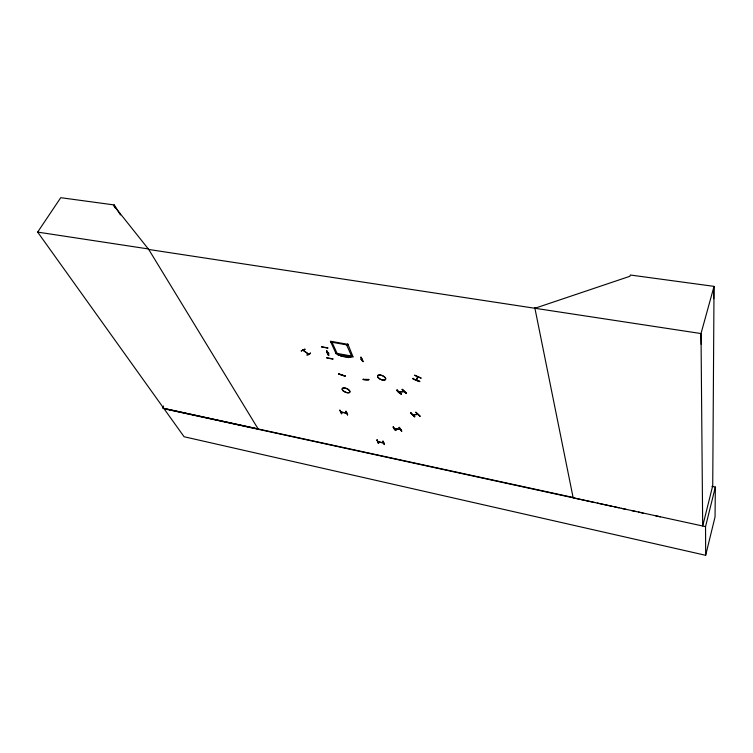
<?xml version="1.0" encoding="UTF-8"?>
<svg xmlns="http://www.w3.org/2000/svg" width="753" height="753" viewBox="0 0 753 753"><rect width="100%" height="100%" fill="white"/><g stroke="black" fill="none" stroke-linecap="round" stroke-linejoin="round"><path stroke-width="1.13" d="M534.912 308.269L629.913 276.285L630.317 275.014L714.032 286.366L712.733 485.685L702.963 524.992M711.943 486.353L715.35 487.05L715.039 516.944L705.665 555.309L184.08 436.74L37.65 232.103L60.739 197.691L114.258 204.948L120.433 214.944M415.825 412.399L420.052 416.258L415.872 412.136M416.108 379.86L417.595 376.886M417.924 377.027L416.475 380.02M310.349 353.242C302.085 356.489 310.744 354.983 310.424 352.95M308.485 354.145L303.054 350.305M363.059 379.437C374.467 378.975 365.958 381.009 363.2 379.126M363.247 379.653L368.857 379.785L368.81 379.277M344.959 375.963L338.577 373.817M705.665 555.309L705.542 526.62L715.35 487.05M714.032 286.366L701.005 333.56L702.681 525.989M332.911 359.125L326.698 357.967M414.536 375.38L421.2 378.166L414.639 375.135M399.165 427.243L401.631 430.867M410.922 412.653L410.517 412.992L414.555 416.795M416.842 379.936C425.84 383.823 412.54 379.531 413.002 378.514M417.52 377.197L417.774 376.594M417.793 377.262L418.056 376.679M396.012 430.255C395.664 431.318 392.002 426.913 393.537 426.64M384.388 444.562L382.957 441.258L384.444 444.308M402.262 389.207L406.451 393.226M412.889 378.75L413.115 378.251M397.236 389.838C395.466 390.553 401.264 394.817 401.424 393.838M384.322 444.599L383.013 441.032M378.721 443.065L378.279 443.291L377.262 439.799M419.468 381.602L412.973 378.58M327.753 353.232L328.685 353.552L328.609 353.044M346.164 411.496L347.651 414.639M347.519 414.931L345.975 411.147M361.355 357.487L363.078 361.619L362.682 361.214M362.824 361.402L361.092 357.44M339.772 410.169L341.429 413.689L341.881 413.463M360.951 357.091L361.355 357.506M362.532 361.525L360.885 357.346L362.899 361.562M361.252 359.002L361.327 359.51M344.93 376.208L345.072 375.709M345.034 356.866L351.011 356.884M338.549 374.062L338.681 373.563M347.519 344.262L330.388 341.222L336.224 353.995L353.129 357.063L347.735 343.782M348.102 344.61L347.877 345.081L330.765 342.05M337.636 354.663L344.319 356.649M345.335 356.809L350.87 357.204M333.014 358.87L326.802 357.722M328.76 353.242L327.819 353.373M328.421 355.247L326.538 351.152L328.374 355.275C329.88 352.884 323.197 347.114 328.713 355.256M327.913 347.895L321.635 346.747M326.99 350.936L328.553 355.303M304.833 349.411L301.096 350.917L304.984 349.1M301.548 350.823L304.777 349.317M163.589 406.046L162.488 408.06L258.166 428.975M115.698 208.59L113.844 205.588L114.258 204.948M327.781 348.14L321.427 346.945M344.215 356.856L337.589 354.559M414.799 416.738L410.79 412.889L414.771 416.748M396.869 390.148L401.293 394.073M397.076 390.11L401.293 394.148M395.579 430.509L393.141 426.866M393.377 426.885L395.824 430.509M399.128 392.087L404.097 391.438M417.228 414.329C418.837 414.47 411.091 414.752 413.293 414.752M326.981 351.246L328.873 355.322M403.646 391.513L404.314 391.626L399.627 391.993M400.276 429.445L394.779 428.834M339.989 410.206L341.749 413.755M340.723 355.83L341.015 356.273M402.13 389.517L406.592 393.471M406.319 393.537L402.215 389.47M340.883 411.938L346.512 413.068M346.7 413.265L340.987 412.089M415.741 412.446L420.061 416.24M377.846 441.653L383.55 442.886M383.616 443.037L377.94 441.813M394.713 428.683L400.229 429.295M348.262 357.59L347.924 357.167L348.3 357.637M303.167 350.239L308.542 354.042M37.65 232.103L148.492 248.961M335.857 353.195L352.781 356.263M376.82 440.016L378.59 443.357L377.074 440.034M164.173 408.531L573.099 497.46M594.945 502.571L573.165 497.808L534.799 307.695M597.233 503.07L612.133 506.327M614.429 506.825L619.013 507.833M621.3 508.331L625.894 509.329M631.616 510.581L636.2 511.588M638.497 512.087L643.081 513.085M655.694 515.843L660.277 516.85M164.032 408.785L705.542 526.62M361.496 359.332L360.988 359.416M361.271 359.473L361.647 359.407M338.539 373.865L344.949 376.029M338.568 374.006L344.949 376.152M412.879 414.941L417.83 414.432M401.575 431.121L399.109 427.478L401.5 431.168M345.909 411.402L347.585 414.894M113.844 205.588L148.736 249.469L701.005 333.56L701.222 344.319M399.354 427.582L401.81 431.205M148.416 248.942L258.373 429.314M332.007 342.267L337.09 353.411M346.625 344.865L351.538 356.037M713.675 287.684L713.722 298.753M378.655 378.222A4.367 2.061 23.7 0 0 385.517 379.521A4.367 2.061 23.7 0 0 380.576 375.173A4.367 2.061 23.7 0 0 378.655 378.222M378.703 378.081A4.396 2.071 23.7 0 0 385.602 379.39A4.396 2.071 23.7 0 0 380.632 375.013A4.396 2.071 23.7 0 0 378.703 378.081M343.302 390.958A4.179 1.883 24.4 0 0 349.778 392.228A4.179 1.883 24.4 0 0 344.94 388.115A4.179 1.883 24.4 0 0 343.302 390.958M343.359 390.816A4.207 1.892 24.4 0 0 349.863 392.097A4.207 1.892 24.4 0 0 344.996 387.964A4.207 1.892 24.4 0 0 343.359 390.816"/></g></svg>
